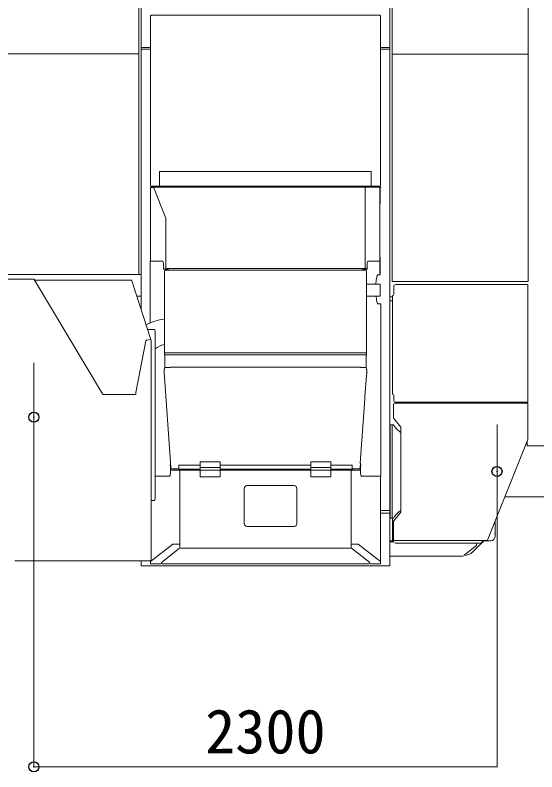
# Model space of a CAD drawing. Units: millimetres, scale not verified. Extents: x -57225 to 79791, y -37674 to 48571.
# Drawn here: x -31875 to -29283, y 30585 to 34348 of the extents above; entities that cross this region are included whole.
import ezdxf
from ezdxf.enums import TextEntityAlignment as Align

# ---------------------------------------------------------------- set-up
doc = ezdxf.new("R2010")
doc.units = ezdxf.units.MM
doc.header["$LTSCALE"] = 100
doc.header["$PDMODE"] = 32
doc.header["$PDSIZE"] = 50
doc.layers.add('0-0_0', color=7, linetype='Continuous', lineweight=18)
doc.layers.add('0-1_DEFPOINTS', color=7, linetype='Continuous')
doc.styles.add('ＭＳ ゴシック', font='')
doc.styles.get('ＭＳ ゴシック').set_extended_font_data('MS Gothic')

# ---------------------------------------------------------------- blocks, each defined once
blk = doc.blocks.new('_OPEN30_22')
at = {"layer": '0-0_0'}
blk.add_line((0, 0), (-0.5, 0), dxfattribs=at)
blk.add_lwpolyline([(-0.5, 0.13), (0, 0), (-0.5, -0.13)], dxfattribs=at)
blk = doc.blocks.new('D4')
at = {"layer": '0-0_0'}
for p, q in [((659.61, 7842.68), (1394.2, 7842.68)), ((1393.7, 7841.29), (1393.7, 6694.06)), ((524.61, 6692.68), (1394.2, 6692.68))]:
    blk.add_line(p, q, dxfattribs=at)
at = {"layer": '0-1_DEFPOINTS'}
for p in [(659.36, 7842.68), (524.36, 6692.68), (1393.7, 6692.68)]:
    blk.add_point(p, dxfattribs=at)
at = {"layer": '0-0_0', "xscale": 2.77, "yscale": 2.77}
for p, rotation in [((1393.7, 7842.68), 90), ((1393.7, 6692.68), 270)]:
    blk.add_blockref('_OPEN30_22', p, dxfattribs=dict(at, rotation=rotation))
at = {"layer": '0-0_0', "style": 'ＭＳ ゴシック'}
blk.add_text('2300', height=110, rotation=90, dxfattribs=at).set_placement((1393.45, 7117.68), align=Align.BOTTOM_LEFT)

msp = doc.modelspace()

# ---------------------------------------------------------------- linework, layer by layer
at = {"layer": '0-0_0'}
for p, q in [((-31249.2, 34656.5), (-31249.2, 34185.9)), ((-30013.2, 34185.9), (-30013.2, 34583.6)), ((-31260.1, 34574.4), (-31260.1, 34154.5)), ((-30002.5, 34574), (-30002.5, 34154.2)), ((-29326.9, 34515.8), (-29326.9, 34154.2)), ((-31202.8, 34346), (-31201.2, 34346)), ((-31202.8, 33501), (-31202.8, 34346)), ((-31201.2, 34346), (-31201.2, 34347.6)), ((-30061.2, 34347.6), (-31201.2, 34347.6)), ((-31201.2, 34346), (-31199.2, 34344)), ((-30061.2, 34346), (-30063.2, 34344)), ((-30061.2, 34347.6), (-30061.2, 34346)), ((-30061.2, 34346), (-30059.6, 34346)), ((-30059.6, 33501), (-30059.6, 34346)), ((-31249.2, 34185.9), (-31249.2, 34179)), ((-31202.8, 34185.9), (-31249.2, 34185.9)), ((-31935.7, 34154.5), (-31260.1, 34154.5)), ((-31260.1, 33058), (-31260.1, 34154.5)), ((-30002.5, 34154.2), (-30002.5, 33022.7)), ((-30106.2, 33570.7), (-31157.8, 33570.7)), ((-31157.8, 33554.2), (-31157.8, 33570.7)), ((-30106.2, 33570.7), (-30106.2, 33497.4)), ((-31202.8, 33487.4), (-31202.8, 33124)), ((-31156.2, 33497.4), (-31199.2, 33497.4)), ((-31188, 33492.6), (-30074.4, 33492.6)), ((-31187.8, 33492.3), (-31126.8, 33338.7)), ((-30106.2, 33497.4), (-31156.2, 33497.4)), ((-30135.9, 33088), (-30135.9, 33492.6)), ((-30063.2, 33497.4), (-30106.2, 33497.4)), ((-30059, 33492.6), (-30074.4, 33492.6)), ((-30063.8, 33407.3), (-30063.8, 33490.3)), ((-30061.9, 33490.3), (-30063.8, 33490.3)), ((-30059, 33492.6), (-30059, 33491.3)), ((-31202.8, 33431.5), (-31202.8, 33431.5)), ((-30063.8, 33407.3), (-30061.9, 33407.3)), ((-30063.5, 33407.3), (-30063.5, 33142.3)), ((-31126.7, 33336.7), (-31126.5, 33336.1)), ((-31126.7, 33336.7), (-31126.7, 33335.3)), ((-31126.7, 33335.3), (-31126.5, 33335.3)), ((-31126.5, 33336.1), (-31126.5, 33335.3)), ((-31126.5, 33336.1), (-31126.5, 33336.1)), ((-30135.9, 33336.1), (-30135.9, 33336.1)), ((-31202.8, 33286.5), (-31202.8, 33286.5)), ((-31204.4, 33124), (-31204.4, 32817.2)), ((-30120.8, 33124), (-30122.4, 33124)), ((-30120.8, 33124), (-30063.8, 33124)), ((-30063.8, 33142.3), (-30061.9, 33142.3)), ((-30063.8, 33142.3), (-30063.8, 33059.3)), ((-30061.9, 33059.3), (-30061.9, 33142.3)), ((-30059.9, 33142.3), (-30059.9, 33142.3)), ((-31137, 33094), (-31137, 33084)), ((-31133.5, 33084), (-31137, 33084)), ((-31133.5, 33084), (-31130.2, 33084)), ((-31127.2, 33080), (-31130.3, 33080)), ((-31130.2, 33084), (-31115.2, 33084)), ((-31130.2, 33084), (-31130.2, 33080)), ((-31127.2, 33080), (-31123.6, 33080)), ((-31123.6, 33080), (-30138.8, 33080)), ((-31115.2, 33084), (-31115.2, 33080)), ((-31091.2, 33088), (-30171.2, 33088)), ((-30135.9, 33088), (-30171.2, 33088)), ((-30147.3, 33084), (-30132.3, 33084)), ((-30147.3, 33084), (-30147.3, 33080)), ((-30135.2, 33088), (-30135.9, 33088)), ((-30135.2, 33088), (-30128, 33088)), ((-30132.3, 33084), (-30132.3, 33080)), ((-30132.3, 33084), (-30127, 33084)), ((-30128, 33088), (-30127, 33088)), ((-30127, 33094), (-30127, 33084)), ((-31260.1, 33057.8), (-31935.7, 33057.8)), ((-31920, 33035), (-31783.7, 33035)), ((-31783.7, 33035), (-31782.9, 33035)), ((-31260.1, 33058.3), (-31249.2, 33058.3)), ((-31260.1, 33057.8), (-31260.1, 33058)), ((-31133.1, 33060), (-31133.4, 33060)), ((-31133.1, 33060), (-31133.1, 32694)), ((-30129.4, 33060), (-30129, 33060)), ((-30129.3, 33060), (-30129.3, 32705)), ((-30062.4, 33056.5), (-30072.4, 33056.5)), ((-30061.9, 33059.3), (-30063.8, 33059.3)), ((-31780.1, 33032.9), (-31440.3, 32465.5)), ((-31777.6, 33030), (-31325.5, 33030)), ((-31301.1, 33030), (-31320.9, 33030)), ((-31301.1, 33030), (-31301, 33030)), ((-31301, 33029.4), (-31301, 33030)), ((-31301, 33029.4), (-31297.2, 33029.4)), ((-31200.6, 32734.5), (-31295.3, 33027.4)), ((-30129.3, 33010.8), (-30061.7, 33010.8)), ((-30061.7, 32950.3), (-30061.7, 33010.8)), ((-30002.5, 33022.7), (-29326.9, 33022.7)), ((-29994.2, 32997.7), (-29994.2, 32958.7)), ((-29331.2, 33007.7), (-29984.2, 33007.7)), ((-29331.2, 33007.7), (-29327.6, 33007.7)), ((-29327.6, 32422.7), (-29327.6, 33007.7)), ((-31270.4, 32950.3), (-31249.2, 32950.3)), ((-30129.3, 32950.3), (-30061.7, 32950.3)), ((-30000.8, 32946.4), (-30013.2, 32946.4)), ((-30000.8, 32926.4), (-30013.2, 32926.4)), ((-30000.8, 32463.7), (-30000.8, 32953.7)), ((-29999.2, 32953.7), (-30000.8, 32953.7)), ((-30058.1, 32911.5), (-30072.4, 32911.5)), ((-30058.1, 32911.5), (-30058, 32911.5)), ((-30058, 32911.5), (-30058, 32056)), ((-31217, 32785), (-31188.3, 32785)), ((-31184.8, 32785), (-31188.3, 32785)), ((-31179.8, 32775), (-31179.8, 31945)), ((-31201.9, 32734.9), (-31222.9, 32731.2)), ((-31275.7, 32472), (-31225, 32728)), ((-31199.2, 32730), (-31199.2, 31645)), ((-30129, 32705), (-30129, 32674)), ((-31133.1, 32694), (-31133.4, 32694)), ((-31133.4, 32674), (-31133.4, 32694)), ((-31133.2, 32670.7), (-31133.2, 32660.1)), ((-31132.9, 32658.1), (-30129.5, 32658.1)), ((-31132.6, 32669), (-30129.8, 32669)), ((-31131.2, 32658.1), (-31131.2, 32591.6)), ((-30129.2, 32670.7), (-30129.2, 32660.1)), ((-30129.2, 32660.1), (-30129.2, 32658.1)), ((-30131.2, 32656.5), (-30131.2, 32596.4)), ((-31781.2, 32072.6), (-31781.2, 32618.1)), ((-31128.9, 32595.6), (-31133.3, 32588.1)), ((-31125.3, 32596.4), (-31103.2, 32596.4)), ((-31103.2, 32597.3), (-31103.2, 32596.4)), ((-30159.2, 32597.3), (-31103.2, 32597.3)), ((-30159.2, 32597.3), (-30159.2, 32596.4)), ((-30159.2, 32596.4), (-30137.1, 32596.4)), ((-30129.1, 32588.1), (-30133.5, 32595.6)), ((-31134.3, 32574.3), (-31134.2, 32573)), ((-31134.2, 32573), (-31133.9, 32573)), ((-31102.4, 32125.2), (-31133.9, 32573)), ((-30137, 32452), (-30129.9, 32553.7)), ((-30128.4, 32569.2), (-30129.9, 32553.7)), ((-30128.1, 32574.3), (-30128.4, 32569.2)), ((-31275.9, 32470.1), (-31275.9, 32461.9)), ((-31439.6, 32461.9), (-31439.6, 32462.6)), ((-31437.8, 32460.9), (-31279, 32460.9)), ((-30160.4, 32119.5), (-30137.9, 32440)), ((-30137, 32452), (-30137.9, 32440)), ((-30000.8, 32463.7), (-29999.2, 32463.7)), ((-29994.2, 32458.7), (-29994.2, 32432.7)), ((-29994.9, 32363), (-29994.9, 32413)), ((-29331.2, 32422.7), (-29984.2, 32422.7)), ((-29331.2, 32422.7), (-29327.6, 32422.7)), ((-29327.6, 32237.3), (-29327.6, 32417.7)), ((-29994.9, 32363), (-29994.9, 32345.3)), ((-29958.5, 32298.4), (-29993.8, 32342.2)), ((-30012.7, 32311), (-30013.2, 32311)), ((-30012.7, 31847), (-30012.7, 32311)), ((-30012.7, 32311), (-30001.3, 32311)), ((-29958.5, 32298.4), (-29958.5, 31877)), ((-29481.2, 31846.3), (-29481.2, 32311.5)), ((-29327.6, 32237.3), (-29527.8, 31736.8)), ((-29331.2, 32222), (-29331.2, 32206)), ((-27542.2, 32206), (-29331.2, 32206)), ((-29341.2, 32203.3), (-29341.2, 32203.3)), ((-31103.4, 32098.4), (-31104.4, 32112.5)), ((-31102.4, 32125.3), (-31102.7, 32124.4)), ((-31102.7, 32124.4), (-31100.9, 32098.5)), ((-31093.6, 32092.6), (-31099.4, 32092.6)), ((-31093.6, 32092.6), (-31089.9, 32092.6)), ((-31066.7, 32092.6), (-31089.9, 32092.6)), ((-31082.7, 32088), (-31082.7, 32092.6)), ((-31066.7, 32092.6), (-31066.7, 32091)), ((-31062.4, 32109.4), (-31062.4, 32091)), ((-31062.4, 32109.4), (-30956.2, 32109.4)), ((-30956.2, 32126.4), (-30956.2, 32098)), ((-30941.2, 32098), (-30956.2, 32098)), ((-30857.2, 32127.3), (-30955.2, 32127.3)), ((-30916.2, 32098), (-30941.2, 32098)), ((-30896.2, 32098), (-30916.2, 32098)), ((-30871.2, 32098), (-30896.2, 32098)), ((-30856.2, 32098), (-30871.2, 32098)), ((-30856.2, 32126.4), (-30856.2, 32086)), ((-30856.2, 32109.4), (-30406.2, 32109.4)), ((-30406.2, 32126.4), (-30406.2, 32098)), ((-30391.2, 32098), (-30406.2, 32098)), ((-30307.2, 32127.3), (-30405.2, 32127.3)), ((-30366.2, 32098), (-30391.2, 32098)), ((-30346.2, 32098), (-30366.2, 32098)), ((-30321.2, 32098), (-30346.2, 32098)), ((-30306.2, 32098), (-30321.2, 32098)), ((-30306.2, 32126.4), (-30306.2, 32086)), ((-30306.2, 32109.4), (-30200, 32109.4)), ((-30200, 32109.4), (-30200, 32091)), ((-30195.7, 32092.6), (-30195.7, 32093.3)), ((-30195.7, 32092.6), (-30195.7, 32091)), ((-30163, 32092.6), (-30168.9, 32092.6)), ((-30159, 32098.4), (-30158.1, 32112.5)), ((-31179.8, 32056), (-31107.6, 32056)), ((-31099.5, 32086), (-31101.4, 32086)), ((-31092.1, 32086), (-31099.5, 32086)), ((-31088.5, 32086), (-31092.1, 32086)), ((-31056.2, 32086), (-31088.5, 32086)), ((-30958.6, 32091), (-31066.7, 32091)), ((-31056.2, 32086), (-31056.2, 32079.4)), ((-30956.2, 32086), (-31056.2, 32086)), ((-31056.2, 32079.4), (-31056.2, 31732.9)), ((-30956.2, 32086), (-30956.2, 32053)), ((-30916.2, 32086), (-30941.2, 32086)), ((-30896.2, 32086), (-30916.2, 32086)), ((-30871.2, 32086), (-30896.2, 32086)), ((-30856.2, 32086), (-30871.2, 32086)), ((-30856.2, 32086), (-30856.2, 32053)), ((-30406.2, 32086), (-30856.2, 32086)), ((-30408.6, 32091), (-30853.8, 32091)), ((-30406.2, 32086), (-30406.2, 32053)), ((-30366.2, 32086), (-30391.2, 32086)), ((-30346.2, 32086), (-30366.2, 32086)), ((-30321.2, 32086), (-30346.2, 32086)), ((-30306.2, 32086), (-30321.2, 32086)), ((-30306.2, 32086), (-30306.2, 32053)), ((-30206.2, 32086), (-30306.2, 32086)), ((-30195.7, 32091), (-30303.8, 32091)), ((-30206.2, 32088), (-30206.2, 32091)), ((-30206.2, 32088), (-30206.2, 32086)), ((-30206.2, 32086), (-30206.2, 32079.4)), ((-30206.2, 32079.4), (-30206.2, 31732.9)), ((-30170.4, 32086), (-30162.9, 32086)), ((-30162.9, 32086), (-30161, 32086)), ((-30156.4, 32056), (-30154.8, 32056)), ((-30154.8, 32056), (-30058.1, 32056)), ((-30059.6, 32056), (-30059.6, 31630.4)), ((-30058, 32056), (-30058.1, 32056)), ((-30857.2, 32052), (-30955.2, 32052)), ((-30307.2, 32052), (-30405.2, 32052)), ((-30737.2, 31820), (-30737.2, 31994)), ((-30722.2, 32009), (-30490.2, 32009)), ((-30475.2, 31994), (-30475.2, 31820)), ((-29331.2, 31952), (-29441.7, 31952)), ((-29331.2, 31952), (-27542.2, 31952)), ((-31199.2, 31935), (-31188.3, 31935)), ((-31184.8, 31935), (-31188.3, 31935)), ((-30013.2, 31872), (-30059.6, 31872)), ((-30013.2, 31884), (-30013.2, 31872)), ((-30013.2, 31872), (-30013.2, 31609)), ((-29958.5, 31877), (-29993.8, 31833.2)), ((-30012.7, 31847), (-30013.2, 31847)), ((-30012.7, 31847), (-30001.3, 31847)), ((-29995.3, 31847), (-30001.3, 31847)), ((-29999.8, 31847), (-29999.8, 31735.9)), ((-29994.9, 31830.1), (-29994.9, 31781)), ((-30722.2, 31805), (-30490.2, 31805)), ((-29491.2, 31828.3), (-29491.2, 31755.9)), ((-29994.9, 31743), (-29994.9, 31781)), ((-29492.9, 31768), (-29492.8, 31768)), ((-31092.1, 31717.6), (-31202.8, 31630.5)), ((-31056.2, 31717.9), (-31088.5, 31717.9)), ((-31056.2, 31732.9), (-31056.2, 31717.9)), ((-31056.2, 31717.7), (-31056.2, 31717.9)), ((-31056.2, 31717.7), (-31056.2, 31701)), ((-30206.2, 31732.9), (-30206.2, 31717.9)), ((-30206.2, 31717.9), (-30173.9, 31717.9)), ((-30206.2, 31717.7), (-30206.2, 31717.9)), ((-30206.2, 31717.7), (-30206.2, 31701)), ((-30170.4, 31717.6), (-30059.7, 31630.5)), ((-30013.2, 31734.3), (-29999.5, 31734.3)), ((-30013.2, 31728.2), (-29994.2, 31728.2)), ((-29992.1, 31726.1), (-29998.3, 31732.4)), ((-29994.9, 31743), (-29994.9, 31739.7)), ((-29994.9, 31735.4), (-29994.9, 31739.7)), ((-29994.9, 31735.4), (-29529.9, 31735.4)), ((-29987.8, 31721.8), (-29561.8, 31721.8)), ((-29546.7, 31734.3), (-29601.5, 31679.5)), ((-29583.3, 31721.8), (-29583.3, 31711.2)), ((-29548.2, 31735.4), (-29557.5, 31726.1)), ((-29549.3, 31734.3), (-29512.9, 31734.3)), ((-29529.9, 31737.7), (-29529.9, 31735.4)), ((-29527.8, 31736.8), (-29529.9, 31737.7)), ((-29512.8, 31734.3), (-29512.9, 31734.3)), ((-31148.2, 31626.9), (-31058.1, 31697.5)), ((-31055.9, 31699.8), (-31057.1, 31698.8)), ((-31052.6, 31697.6), (-31052.6, 31697.6)), ((-30210.1, 31697.6), (-31052.3, 31697.6)), ((-30209.8, 31697.6), (-30209.8, 31697.6)), ((-30205.3, 31698.8), (-30206.5, 31699.8)), ((-30204.3, 31697.5), (-30113.4, 31626.3)), ((-29644.2, 31662.5), (-29583.3, 31711.2)), ((-30013.2, 31658.2), (-29649.5, 31658.2)), ((-31871.8, 31635), (-31872.4, 31635)), ((-31871.8, 31635), (-31439.6, 31635)), ((-31437.8, 31635), (-31439.6, 31635)), ((-31279, 31635), (-31437.8, 31635)), ((-31249.2, 31609), (-31249.2, 31635)), ((-30013.2, 31609), (-31249.2, 31609)), ((-31202.8, 31635.4), (-31202.8, 31630.4)), ((-31202.8, 31619.6), (-31202.8, 31630.4)), ((-31201.2, 31619.4), (-31202.2, 31619.4)), ((-31201.2, 31619.4), (-31201.1, 31619.6)), ((-31199.6, 31621.2), (-31201.1, 31619.6)), ((-31199.6, 31621.2), (-31199.6, 31620.1)), ((-31151.7, 31619.7), (-31198, 31619.7)), ((-31148.2, 31622.8), (-31148.2, 31626.9)), ((-31145, 31619.7), (-30117.4, 31619.7)), ((-30114.2, 31622.8), (-30114.2, 31626.9)), ((-30110.8, 31619.7), (-30064.4, 31619.7)), ((-30062.8, 31620.2), (-30062.8, 31620.1)), ((-30062.3, 31620.6), (-30061.3, 31619.6)), ((-30061.2, 31619.4), (-30061.3, 31619.6)), ((-30061.2, 31619.4), (-30060.2, 31619.4)), ((-30059.6, 31619.6), (-30059.6, 31630.4))]:
    msp.add_line(p, q, dxfattribs=at)
for points in [[(-31249.2, 32884.8), (-31249.2, 34179), (-31202.8, 34179)], [(-30013.2, 34179), (-30013.2, 34185.9), (-30059.6, 34185.9)], [(-30059.6, 34179), (-30013.2, 34179), (-30013.2, 31884), (-30059.6, 31884)], [(-30002.5, 34154.2), (-29326.9, 34154.2), (-29326.9, 33022.7)], [(-31157.8, 33554.2), (-31157.8, 33553.5), (-31157.8, 33523.3)], [(-31157.8, 33523.3), (-31157.8, 33521.2), (-31157.8, 33497.4)], [(-31188, 33491), (-31202.8, 33491), (-31202.8, 33492.6), (-31188, 33492.6)], [(-30060, 33490.3), (-30061.9, 33490.3), (-30061.9, 33407.3)], [(-31091.2, 33088), (-31126.5, 33088), (-31126.5, 33335.3)], [(-31141.6, 33124), (-31204.4, 33124), (-31204.4, 33124)], [(-30138.8, 33080), (-30135.2, 33080), (-30132.1, 33080)], [(-31325.5, 33030), (-31322.3, 33030), (-31320.9, 33030)], [(-31437.8, 32460.9), (-31438.6, 32460.9), (-31438.7, 32460.9)], [(-31276.5, 32460.9), (-31277.5, 32460.9), (-31279, 32460.9)], [(-29989.9, 32417.7), (-29331.9, 32417.7), (-29327.6, 32417.7)], [(-30001.3, 31847), (-30001.3, 32311), (-29995.3, 32311)], [(-29331.2, 32222), (-29331.2, 32224), (-29332.9, 32224)], [(-30941.2, 32086), (-30956.2, 32086), (-30956.2, 32098)], [(-30391.2, 32086), (-30406.2, 32086), (-30406.2, 32098)], [(-30168.9, 32092.6), (-30172.5, 32092.6), (-30195.7, 32092.6)], [(-30160.4, 32119.6), (-30160.1, 32118.7), (-30161.5, 32098.5)], [(-31056.2, 32091), (-31056.2, 32088), (-31056.2, 32086)], [(-30170.4, 32086), (-30173.9, 32086), (-30206.2, 32086)], [(-31204.2, 31635), (-31275.9, 31635), (-31279, 31635)]]:
    msp.add_lwpolyline(points, dxfattribs=at)
for centre, radius, start, end in [((-31199.2, 33501), 3.6, 180, 270), ((-31199.2, 33487.4), 3.6, 90, 180), ((-30063.2, 33501), 3.6, 270, 0), ((-30060, 33491.3), 1, 270, 0), ((-31125.2, 33333.8), 2.04, 152.1212, 166.9704), ((-31123.2, 33334.8), 3.78, 158.4998, 180.3611), ((-29984.2, 32997.7), 10, 90, 180), ((-29999.2, 32958.7), 5, 270, 360), ((-31021.2, 32674), 5, 269.1748, 270.8282), ((-30991.2, 32674), 5, 269.1748, 270.8282), ((-30271.2, 32674), 5, 269.1748, 270.8282), ((-30241.2, 32674), 5, 269.1748, 270.8282), ((-29999.2, 32458.7), 5, 0, 90), ((-29984.2, 32432.7), 10, 180, 270), ((-29989.9, 32412.7), 5, 90, 176.5601), ((-29989.9, 32345.3), 5, 180, 218.8469), ((-30955.2, 32053), 1, 180, 270), ((-30857.2, 32053), 1, 270, 0), ((-30405.2, 32053), 1, 180, 270), ((-30307.2, 32053), 1, 270, 0), ((-30722.2, 31994), 15, 90, 180), ((-30490.2, 31994), 15, 0, 90), ((-29989.9, 31830.1), 5, 141.1531, 180), ((-30722.2, 31820), 15, 180, 270), ((-30490.2, 31820), 15, 270, 0), ((-29512.8, 31755.9), 21.6, 270, 0), ((-29994.8, 31735.9), 5, 180, 225), ((-31053.1, 31701.2), 3.08, 180.4263, 199.6845), ((-31052.3, 31700.8), 3.22, 263.2038, 269.4093), ((-30210.1, 31700.8), 3.22, 270.5907, 276.7963), ((-30209.3, 31701.2), 3.08, 340.3155, 359.5737), ((-29646.5, 31724.5), 63.6, 270.9024, 315), ((-31202.7, 31630.4), 0.09, 121.2215, 172.6592), ((-31198.1, 31622.9), 3.27, 241.9549, 270.415), ((-31151.4, 31623.3), 3.65, 263.0365, 267.1063), ((-31151.7, 31621.1), 1.47, 270.1663, 274.5359), ((-31145, 31623.3), 3.62, 270.027, 276.9791), ((-30117.4, 31623.3), 3.62, 263.0209, 269.973), ((-30111, 31623.3), 3.65, 272.8937, 276.9635), ((-30110.7, 31621.1), 1.47, 265.4641, 269.8337), ((-30064.4, 31623.3), 3.63, 263.0243, 269.9694), ((-30064.3, 31622.9), 3.27, 269.585, 298.0451), ((-30059.7, 31630.4), 0.09, 7.3408, 58.7785)]:
    msp.add_arc(centre, radius, start, end, dxfattribs=at)
for centre, major_axis, ratio, start_param, end_param in [((-31188, 33489), (0, -3.59), 0.156421, 2.765903, 3.141583), ((-31188, 33489), (0, -2), 0.156325, 2.766152, 3.141589), ((-30074.4, 33489), (0, -3.59), 0.156421, 3.141602, 3.517283), ((-31127, 33335.3), (0, -2), 0.156251, 1.570811, 2.766346), ((-31127, 33335.3), (0, -3.6), 0.156255, 1.784667, 2.766339), ((-31141.6, 33094), (0, 30), 0.154377, 4.712389, 6.283185), ((-30122.4, 33094), (0, 30), 0.154348, 6.283185, 7.853982), ((-31130.3, 33060), (0, 20), 0.153707, 6.283185, 7.853982), ((-30132.1, 33060), (0, 20), 0.153707, 4.712389, 6.283185), ((-30131.6, 33091.6), (0, -3.6), 0.988012, 6.283185, 6.286163), ((-31783.7, 33030), (0, 5), 0.866906, 5.316892, 6.283185), ((-30072.4, 32984), (0, 72.5), 0.154348, 6.283185, 7.474597), ((-30059.1, 33059.3), (-4.35, 0.01), 0.987808, 0.237665, 0.711957), ((-31296.4, 33027.6), (-0.96, 1.76), 0.484991, 4.341572, 6.028458), ((-30072.4, 32984), (0, 72.5), 0.154348, 2.053453, 3.141593), ((-31111, 32595), (0, 242.5), 0.961646, 0.094997, 0.506396), ((-31184.8, 32775), (0, 10), 0.5, 4.712389, 6.283185), ((-31201.7, 32730), (0, -5), 0.498471, 3.141543, 3.23138), ((-31201.7, 32730), (0, -5), 0.498471, 1.570796, 3.141543), ((-31222.7, 32726.2), (0, -5), 0.498471, 3.23138, 4.334306), ((-31110.8, 32595), (0, -117.5), 0.961646, 3.340608, 3.799209), ((-31132.6, 32674), (0, 5), 0.153707, 1.570796, 3.141593), ((-31132.9, 32660.1), (0, -2), 0.156556, 4.712389, 6.283185), ((-30129.8, 32674), (0, 5), 0.153707, 3.141593, 4.712389), ((-30129.5, 32660.1), (0, 2), 0.156556, 3.141593, 4.712389), ((-31132.9, 32578.4), (0, -10), 0.156251, 3.40295, 5.135233), ((-31125.4, 32595.5), (3.61, 0.01), 0.261229, 1.559608, 2.989156), ((-30137.1, 32595.5), (-3.61, 0.01), 0.261229, 3.294029, 4.723577), ((-30129.5, 32578.4), (0, -10), 0.156251, 1.147953, 2.880236), ((-30132.3, 32570.1), (3.59, -0.25), 0.409524, 0.000099, 0.170035), ((-31273.4, 32470.1), (0, -5), 0.498471, 4.334306, 4.712389), ((-31443.9, 32462.6), (0, 5), 0.866906, 4.712389, 5.316892), ((-29893.4, 32401.5), (0, -150), 0.851745, 5.35973, 5.748238), ((-31107.6, 32086), (0, 30), 0.154377, 3.141593, 5.139774), ((-31100.8, 32112.5), (3.59, 0.25), 0.409524, 1.867194, 2.971557), ((-31099.4, 32102.6), (0, -10), 0.156249, 5.135253, 6.283184), ((-30955.2, 32126.4), (1, 0), 0.913617, 1.570796, 3.141593), ((-30857.2, 32126.4), (1, 0), 0.913617, 6.283185, 7.853982), ((-30405.2, 32126.4), (1, 0), 0.913617, 1.570796, 3.141593), ((-30307.2, 32126.4), (1, 0), 0.913617, 6.283185, 7.853982), ((-30163, 32102.6), (0, -10), 0.156249, 6.283185, 7.431118), ((-30161.6, 32112.5), (-3.59, 0.25), 0.409524, 3.311596, 4.415987), ((-30154.8, 32086), (0, 30), 0.154348, 1.143413, 3.141593), ((-31084.7, 32088), (0, -2), 0.988032, 0.006041, 1.570796), ((-31059.1, 32088), (0, -3.6), 0.816839, 0.981765, 1.570796), ((-31184.8, 31945), (0, 10), 0.5, 3.141593, 4.712389), ((-29893.4, 31756.5), (0, -150), 0.851745, 3.67654, 4.065048), ((-31088.5, 31717.5), (3.6, 0), 0.122785, 1.570796, 2.986725), ((-30173.9, 31717.5), (-3.6, 0), 0.122785, 3.296461, 4.712389), ((-31204.2, 31645), (0, -10), 0.498471, 6.283185, 7.853982), ((-31871.8, 31640), (0, 5), 0.866906, 2.427365, 3.141593), ((-31872.4, 31640), (0, 5), 0.498471, 2.815838, 3.141593), ((-31871, 31640), (0, 5), 0.498471, 3.134404, 3.141593), ((-31825.5, 31645), (0, 10), 0.498471, 3.141593, 3.14784), ((-31199.2, 31619.6), (3.6, 0), 0.122785, 3.141593, 3.730624), ((-31144.6, 31623.3), (-2.7, -2.7), 0.884696, 5.558883, 7.007486), ((-30117.8, 31623.3), (2.7, -2.7), 0.884696, 5.558885, 7.007488), ((-30063.2, 31619.6), (-2, 0), 0.122844, 2.766123, 3.14159), ((-30063.2, 31619.6), (3.6, 0), 0.122785, 5.694154, 6.283185)]:
    msp.add_ellipse(centre, major_axis=major_axis, ratio=ratio, start_param=start_param, end_param=end_param, dxfattribs=at)

# ---------------------------------------------------------------- block references
at = {"layer": '0-0_0', "xscale": 2, "yscale": 2, "rotation": 270}
msp.add_blockref('D4', (-45166.6, 33397.7), dxfattribs=at)

doc.saveas('drawing.dxf')
